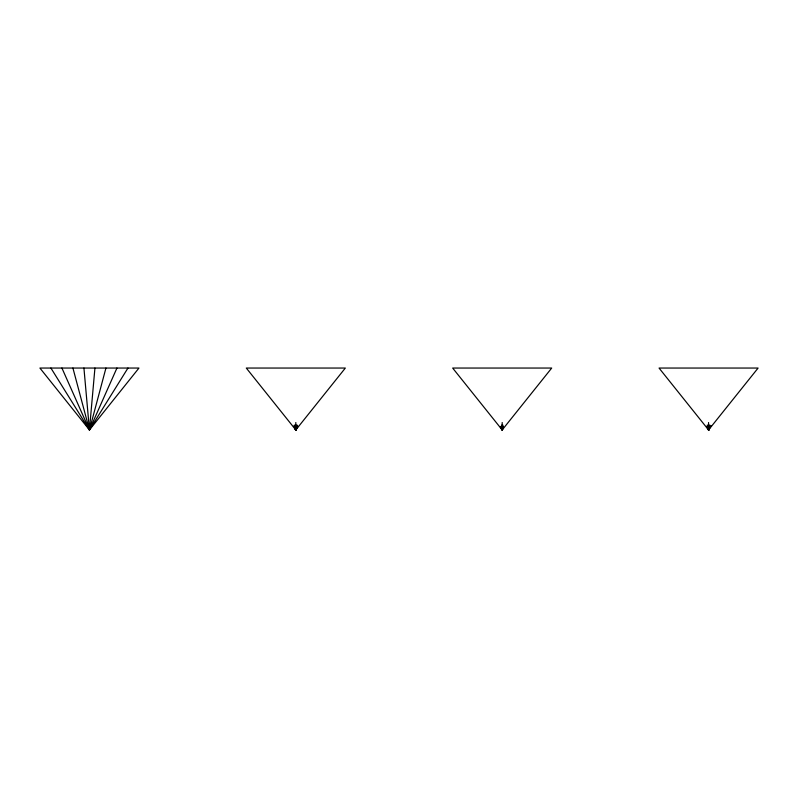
<?xml version="1.0" encoding="UTF-8"?>
<svg xmlns="http://www.w3.org/2000/svg" width="798" height="798" viewBox="0 0 798 798"><rect width="100%" height="100%" fill="white"/><g stroke="black" fill="none" stroke-linecap="round" stroke-linejoin="round"><path stroke-width="1.2" d="M706.888 426.641L708.564 429.952L708.714 427.479L708.564 429.952L659.038 368.048L758.1 368.048L708.564 429.952L707.317 427.818M94.932 368.048L89.436 429.952L39.9 368.048L138.962 368.048L89.436 429.952L50.902 368.048M707.507 427.708L708.564 429.952L708.943 426.242M711.068 425.683L708.564 429.952L707.756 427.618L708.564 429.952L708.824 427.479L708.564 429.952L707.626 427.668M707.267 426.451L708.564 429.952L708.853 427.529M294.562 427.818L295.809 429.952L345.344 368.048L246.283 368.048L295.809 429.952L296.427 425.105M707.846 427.578L708.564 429.952L709.232 425.105M500.316 426.75L502.191 429.952L551.717 368.048L452.656 368.048L502.191 429.952L502.9 425.105M707.178 425.194L708.564 429.952L709.203 426.312M707.726 426.381L708.564 429.952L709.033 427.529L708.564 429.952L707.916 427.578L708.564 429.952L710.25 426.641M294.781 427.708L295.809 429.952L296.357 427.529M708.025 427.529L708.564 429.952L709.412 426.381M708.105 427.529L708.564 429.952L709.133 427.578M294.322 426.581L295.809 429.952L296.666 426.381M105.944 368.048L89.436 429.952L61.915 368.048M294.342 426.521L295.809 429.952L297.085 425.194M707.936 426.312L708.564 429.952L709.223 427.578M501.204 427.708L502.191 429.952L503.239 426.381M707.906 425.105L708.564 429.952L709.961 425.194M708.285 427.529L708.564 429.952L709.282 427.578M294.911 427.668L295.809 429.952L296.617 427.618M709.631 427.708L708.564 429.952L708.315 427.479L708.564 429.952L709.382 427.618M708.195 426.242L708.564 429.952L709.871 426.451M708.425 427.479L708.564 429.952L709.422 427.668L708.564 429.952L708.415 427.479M294.023 425.374L295.809 429.952L297.604 425.374M295.001 427.618L295.809 429.952L296.706 427.668M294.951 426.381L295.809 429.952L297.275 426.521L295.809 429.952L294.532 425.194M501.144 426.381L502.191 429.952L503.179 427.708M116.947 368.048L89.436 429.952L72.917 368.048M295.26 427.529L295.809 429.952L296.836 427.708M295.19 425.105L295.809 429.952L297.684 426.75M501.483 425.105L502.191 429.952L503.438 427.818M127.959 368.048L89.436 429.952L83.93 368.048M708.564 422.531L708.564 429.952M502.191 422.531L502.191 429.952M295.809 422.531L295.809 429.952"/></g></svg>
